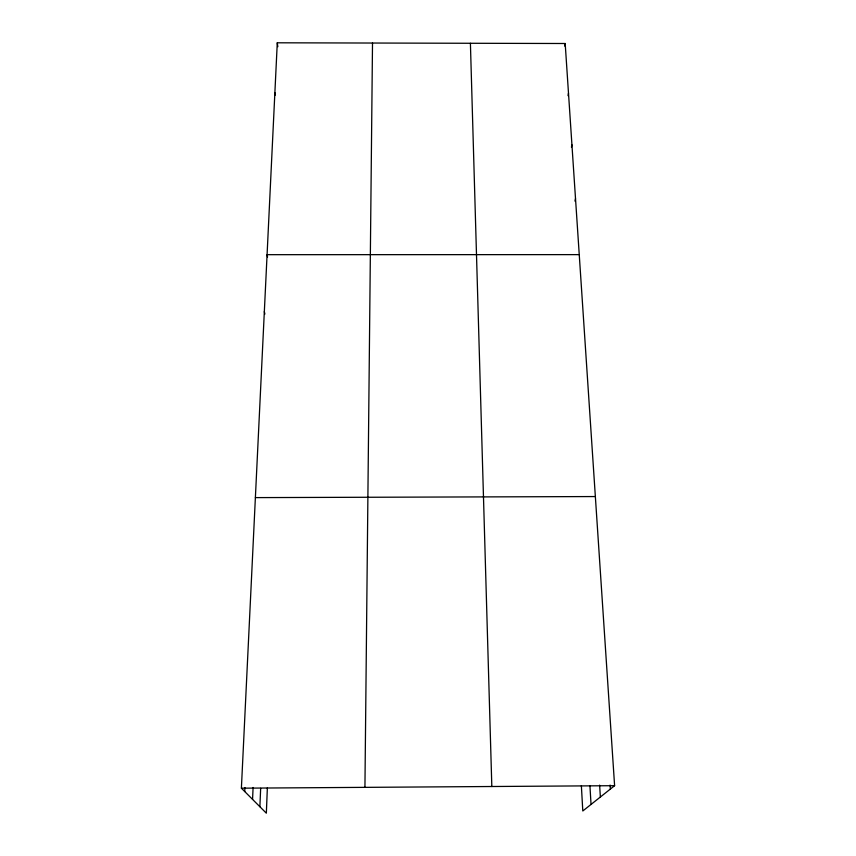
<?xml version="1.0" encoding="UTF-8"?>
<svg xmlns="http://www.w3.org/2000/svg" width="856" height="856" viewBox="0 0 856 856"><rect width="100%" height="100%" fill="white"/><g stroke="black" fill="none" stroke-linecap="round" stroke-linejoin="round"><path stroke-width="1.28" d="M364.934 787.36L372.51 43.035M267.361 787.841L266.344 813.2L241.392 788.183L277.28 42.8L565.185 43.506L614.608 785.69L582.797 810.985L581.374 785.744M259.882 806.727L260.663 788.333M252.563 799.397L253.098 787.467M244.73 791.533L244.912 787.584M564.725 46.096L565.185 43.506M568.01 95.658L568.491 93.154M571.433 147.211L571.926 144.803M574.943 201.107L575.51 198.592M241.392 788.183L614.608 785.69M255.377 497.614L595.359 496.555M579.245 254.628L267.083 254.681L267.554 257.067M264.333 311.605L264.879 314.088M274.883 92.619L275.268 95.134M277.28 42.8L277.836 46.716M610.093 785.07L610.36 789.072M599.628 785.145L600.366 797.022M589.934 785.776L591.036 804.437M470.404 43.271L491.825 786.514"/></g></svg>
